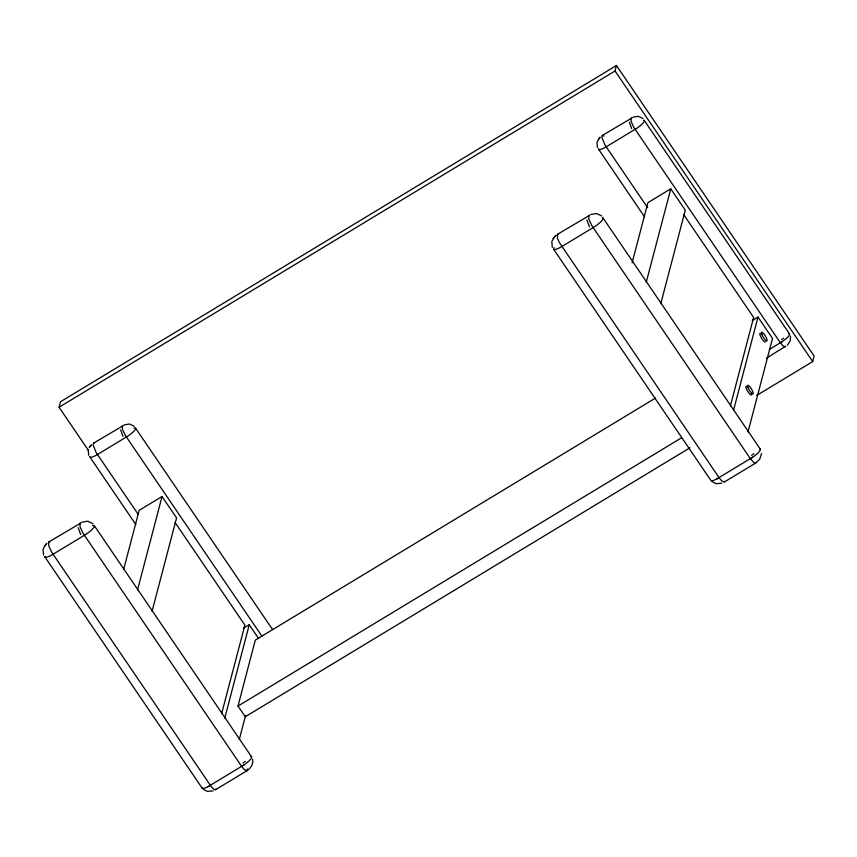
<?xml version="1.0" encoding="UTF-8"?>
<svg xmlns="http://www.w3.org/2000/svg" width="857" height="857" viewBox="0 0 857 857"><rect width="100%" height="100%" fill="white"/><g stroke="black" fill="none" stroke-linecap="round" stroke-linejoin="round"><path stroke-width="1.29" d="M247.427 768.986L246.966 770.732L215.632 789.683L213.993 789.372L211.604 787.08L51.688 552.187L48.667 545.62L48.828 541.945L80.976 522.963M761.605 453.557L759.666 459.256L755.703 463.048L724.369 481.998L721.594 480.756L719.066 477.67L559.171 242.263L557.414 237.935L557.575 234.261L589.712 215.278M88.239 449.989L88.646 455.228M88.378 450.332L59.069 407.246L60.515 401.751L616.472 65.496L814.15 356.073L812.704 361.568L756.656 395.473M123.708 569.241L139.155 510.354L162.027 496.524L176.563 517.896L152.043 611.352M137.506 589.98L162.027 496.524M221.663 713.602L244.877 625.117L175.042 522.449M224.738 718.209L249.258 624.753L258.707 638.636M689.981 447.783L245.263 716.752L238 706.061L255.3 640.115L655.434 398.119M239.274 739.58L245.659 715.252M59.069 407.246L615.037 70.992L616.472 65.496M632.112 262.831L647.903 202.659L670.763 188.829L685.3 210.201L660.779 303.657M646.242 282.285L670.763 188.829M730.41 405.907L753.624 317.433L683.779 214.764M733.474 410.514L757.995 317.058L772.532 338.429L748.022 431.885M89.224 447.633L91.335 444.869M45.078 545.459L43.086 549.337L43.536 555.004M600.071 137.184L596.975 142.294L597.393 147.533M553.815 237.775L551.833 241.642L552.283 247.319M215.632 789.683L216.028 789.051M766.362 358.247L785.655 346.217M724.369 481.998L724.765 481.366M756.099 462.416L755.006 463.155L754.064 462.726L750.4 458.72L591.769 225.541L588.748 218.985L588.909 215.311M123.237 425.629L93.542 443.165L93.07 444.954L96.177 452.614L138.106 514.232M122.487 425.661L122.337 429.057L125.122 435.11L261.867 636.119M80.162 522.995L80.001 526.669L83.022 533.236L241.663 766.404L244.181 769.49L246.966 770.732C250.683 768.365 253.715 763.812 252.601 759.259M631.973 117.945L602.278 135.481L601.807 137.259L604.924 144.929L647.592 207.651M631.223 117.977L631.073 121.362L633.859 127.425L780.395 342.811L782.72 345.65L785.291 346.806M46.128 544.184L46.91 543.349M554.865 236.5L556.236 235.182M89.503 447.097L91.046 445.233M44.457 546.209L46.449 543.799M598.24 139.412L599.782 137.549M553.193 238.514L555.186 236.104M787.326 345.242L790.293 340.711L790.497 336.201M781.498 339.618L783.662 338.172M242.852 762.955L245.198 761.391M751.589 455.271L753.935 453.696M769.265 349.538L782.58 341.354A10.113 2.185 -34.2 0 0 788.901 333.727M241.663 766.404L244.052 764.873L208.005 786.672A10.948 2.367 -34.2 0 1 202.113 787.487M553.686 249.344L710.935 480.488A10.948 2.367 -34.2 0 0 716.741 478.977L752.767 457.156A10.948 2.367 -34.2 0 0 759.613 448.886M780.395 342.811L782.602 341.386M750.4 458.72L752.789 457.177M243.538 628.202L249.258 624.753M752.285 320.518L757.995 317.058M238 706.061L681.572 437.788M719.066 477.67L716.741 478.977M208.005 786.672L210.329 785.366M632.852 117.205L638.261 116.316L643.039 118.566M590.677 214.475L596.526 213.522L601.689 215.953M124.115 424.89L129.525 424.011L134.292 426.261M81.929 522.17L87.789 521.206L92.952 523.648M721.862 483.155L716.152 483.712L711.878 481.527M213.125 790.85L207.405 791.397L203.141 789.211M602.278 135.481L604.046 136.006M557.575 234.261L558.378 234.229M93.542 443.165L94.291 443.133M48.828 541.945L49.642 541.913M615.037 70.992L812.704 361.568M644.303 120.473L789.543 333.973M598.689 149.407L644.593 216.896M603.071 218.01L760.309 449.154M135.567 428.157L272.526 629.488M89.953 457.102L135.856 524.58M94.324 525.695L251.572 756.838M44.95 557.039L202.188 788.172M631.684 128.582L629.413 122.305M589.412 226.794L586.938 219.992M122.947 436.277L120.666 429.989M80.665 534.489L78.201 527.687M765.43 341.75A5.088 1.2 58.8 0 1 761.509 338.087A5.088 1.2 58.8 0 1 760.416 333.298M751.343 393.406A5.088 1.2 58.8 0 1 749.982 394.274A5.088 1.2 58.8 0 1 746.308 388.489A5.088 1.2 58.8 0 1 747.025 386.614M44.864 556.354A10.948 2.367 -34.2 0 0 53.08 554.222L84.415 535.271A10.948 2.367 -34.2 0 0 93.381 528.094A10.948 2.367 -34.2 0 0 92.374 525.609M250.876 756.57A10.948 2.367 -34.2 0 1 244.052 764.873M89.878 456.47A10.113 2.185 -34.2 0 0 97.473 454.499L126.407 436.995A10.113 2.185 -34.2 0 0 134.688 430.375A10.113 2.185 -34.2 0 0 133.756 428.072M554.147 247.598A10.948 2.367 -34.2 0 0 561.828 246.527L593.162 227.576A10.948 2.367 -34.2 0 0 602.375 217.742M598.615 148.775A10.113 2.185 -34.2 0 0 606.21 146.815L635.144 129.311A10.113 2.185 -34.2 0 0 643.661 120.226M762.055 334.819A5.088 1.2 58.8 0 0 766.919 340.99A5.088 1.2 58.8 0 0 764.005 334.037A5.088 1.2 58.8 0 0 762.055 334.819M748.14 387.803A5.088 1.2 58.8 0 0 753.003 393.984A5.088 1.2 58.8 0 0 750.079 387.021A5.088 1.2 58.8 0 0 748.14 387.803"/></g></svg>
